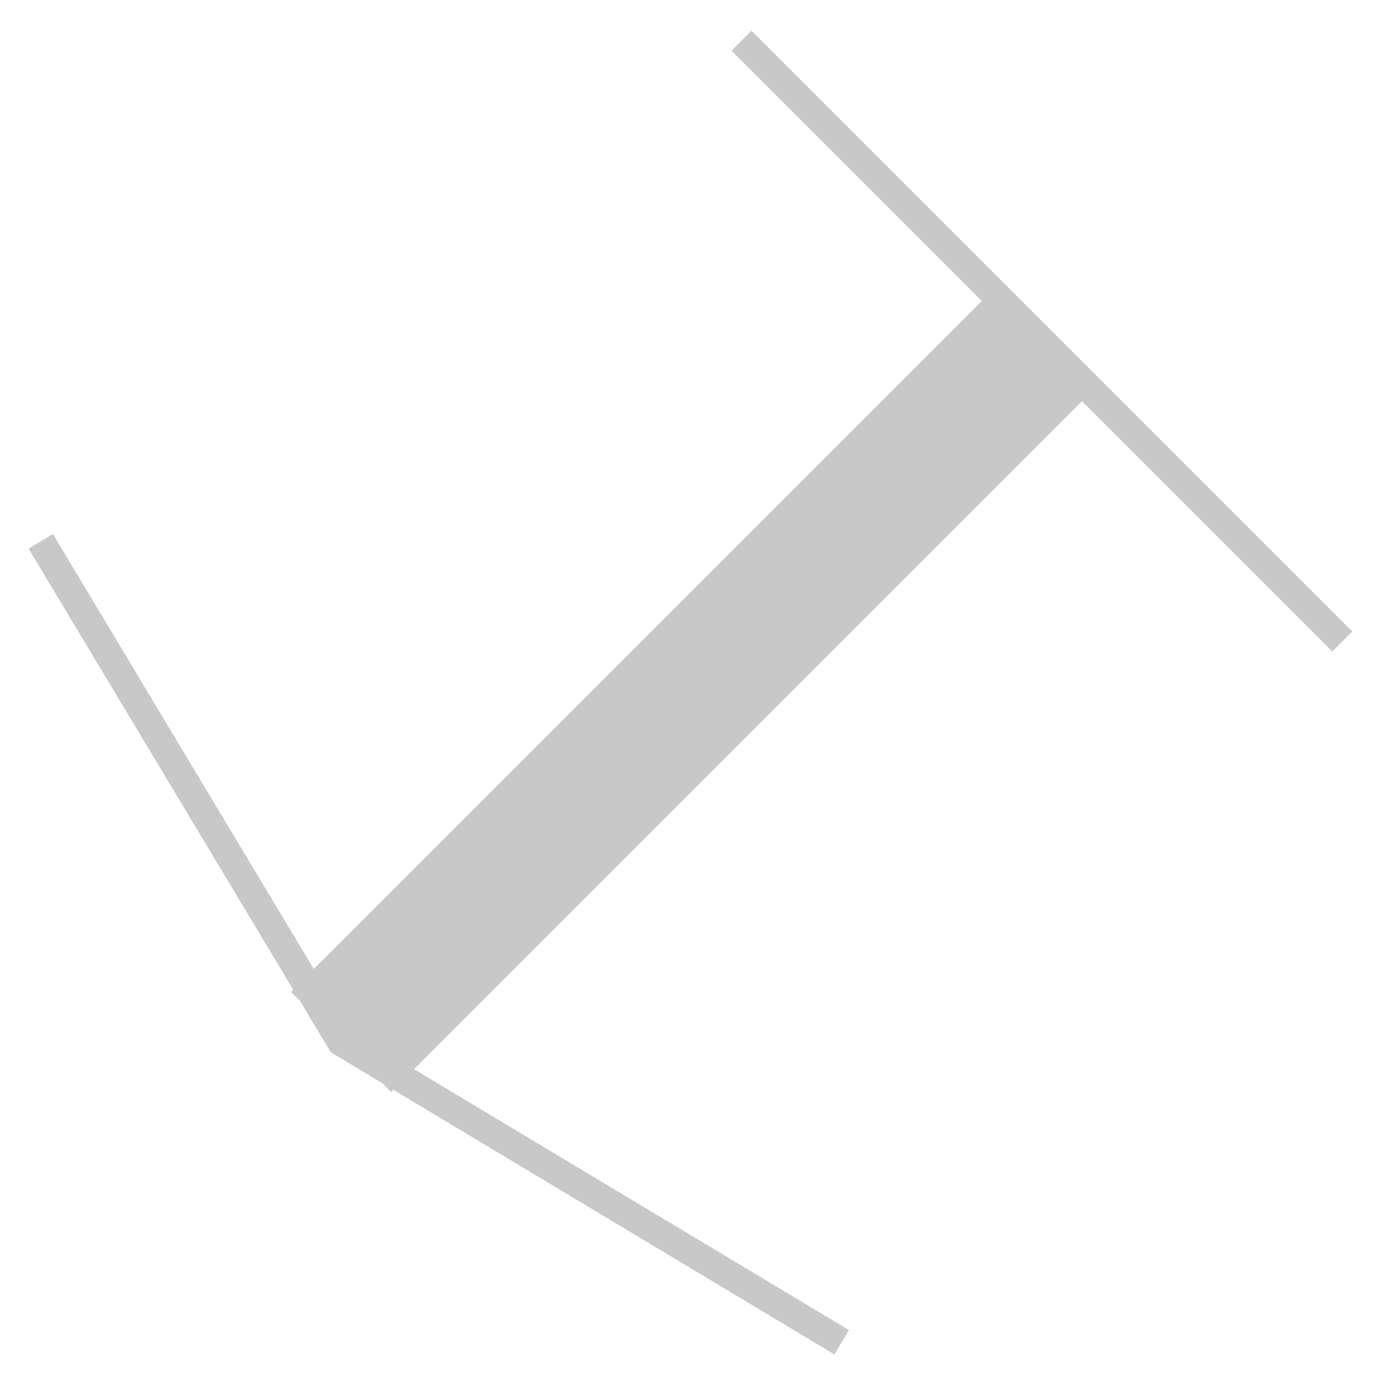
# Model space of a CAD drawing. Extents: x 0.02 to 4.72, y 0.02 to 4.72.
import ezdxf

# ---------------------------------------------------------------- set-up
doc = ezdxf.new("R2010")
doc.units = 0
doc.header["$MEASUREMENT"] = 0
doc.layers.get('0').update_dxf_attribs({"linetype": 'CONTINUOUS'})

msp = doc.modelspace()

# ---------------------------------------------------------------- linework, layer by layer
for points, const_width in [([(2.5479, 4.6702), (4.6692, 2.5488)], 0.1), ([(1.1336, 1.1346), (3.6085, 3.6095)], 0.5), ([(0.073, 2.9024), (1.1336, 1.1346), (2.9014, 0.074)], 0.1)]:
    msp.add_lwpolyline(points, dxfattribs=dict(const_width=const_width))

doc.saveas('drawing.dxf')
